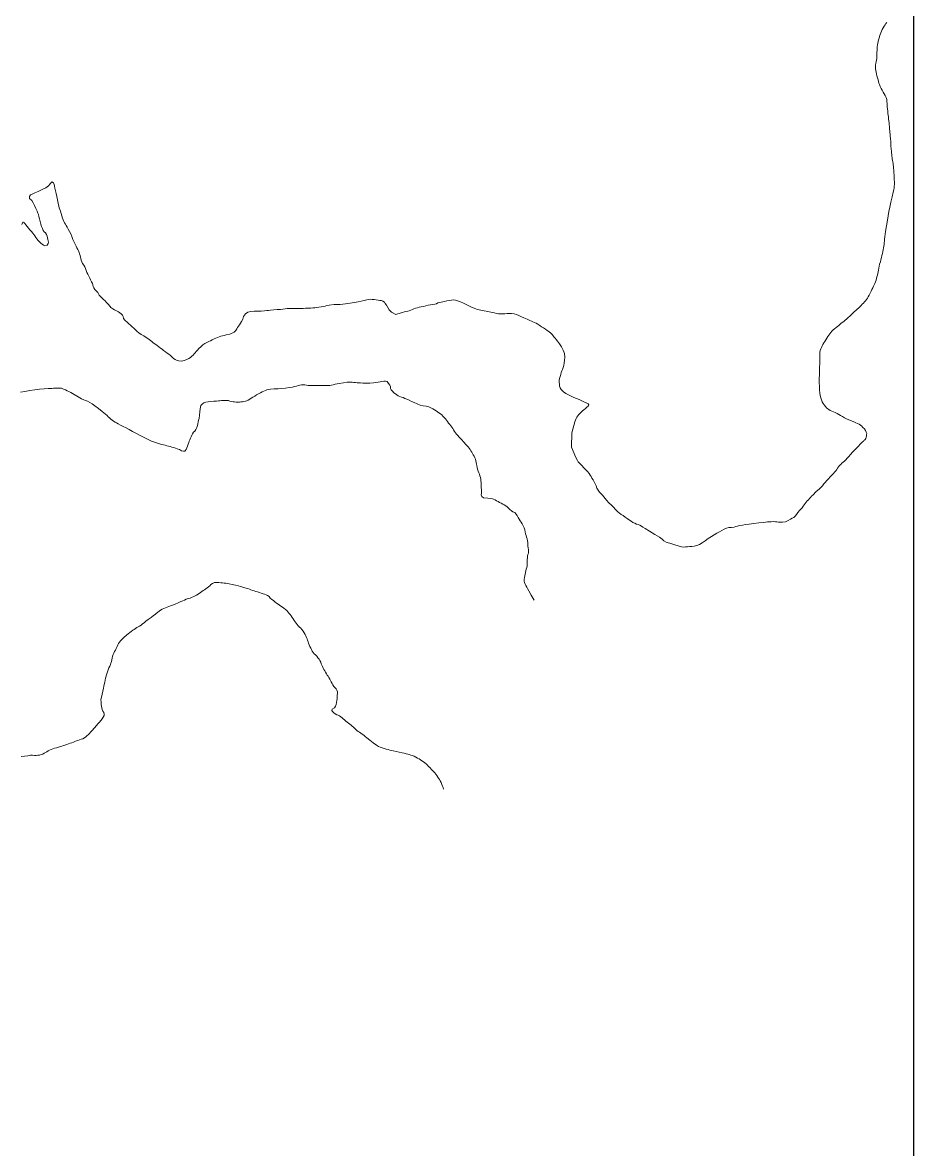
# Model space of a CAD drawing. Header units: kilometres. Extents: x 1172066 to 1174183, y 1051619 to 1053209.
# Drawn here: x 1173889.5 to 1174180.6, y 1052006.6 to 1052374.9 of the extents above; entities that cross this region are included whole.
import ezdxf

# ---------------------------------------------------------------- set-up
doc = ezdxf.new("R2010")
doc.units = ezdxf.units.KM
doc.header["$MEASUREMENT"] = 0
doc.layers.add('borde', color=1, linetype='Continuous')
doc.layers.add('terreno', color=7, linetype='Continuous')

msp = doc.modelspace()

# ---------------------------------------------------------------- linework, layer by layer
at = {"layer": 'borde', "elevation": -10}
msp.add_lwpolyline([(1172065.59276, 1053209.01436), (1174180.61696, 1053209.01436), (1174180.61696, 1051620.96949), (1172065.59276, 1051620.96949)], close=True, dxfattribs=at)
at = {"layer": 'terreno', "lineweight": 0, "ltscale": 2090}
for points, elevation in [([(1173889.25383, 1052308.85713), (1173889.52843, 1052309.63196), (1173889.81116, 1052309.6621), (1173889.95065, 1052309.55758), (1173890.05166, 1052309.4302), (1173890.20581, 1052309.2379), (1173890.5817, 1052308.7626), (1173890.98845, 1052308.21177), (1173891.41814, 1052307.67122), (1173891.87201, 1052307.13446), (1173892.35659, 1052306.61967), (1173892.79371, 1052306.09531), (1173893.15042, 1052305.62393), (1173893.45268, 1052305.14079), (1173893.79155, 1052304.66733), (1173894.17824, 1052304.16508), (1173894.59654, 1052303.67548), (1173895.01929, 1052303.1954), (1173895.41763, 1052302.76738), (1173895.85789, 1052302.39573), (1173896.29381, 1052302.09706), (1173896.79687, 1052301.91086), (1173897.49484, 1052302.14179), (1173897.84317, 1052302.61643), (1173897.98663, 1052303.06179), (1173897.87791, 1052303.50299), (1173897.76132, 1052303.95314), (1173897.64092, 1052304.50646), (1173897.50672, 1052305.08739), (1173897.28099, 1052305.63622), (1173896.99399, 1052306.10042), (1173896.54774, 1052306.43688), (1173896.25735, 1052306.91274), (1173895.97557, 1052307.54464), (1173895.71276, 1052308.21898), (1173895.49172, 1052308.94384), (1173895.25838, 1052309.80616), (1173895.05318, 1052310.7091), (1173894.81467, 1052311.5364), (1173894.63317, 1052312.11109), (1173894.45498, 1052312.6178), (1173894.22626, 1052313.20029), (1173893.84892, 1052314.09627), (1173893.38183, 1052315.04435), (1173892.9436, 1052315.95355), (1173892.46895, 1052316.69875), (1173891.73722, 1052317.3819), (1173891.71004, 1052317.99983), (1173892.02204, 1052318.54149), (1173892.83321, 1052318.91426), (1173893.53121, 1052319.21485), (1173894.05083, 1052319.45127), (1173894.54103, 1052319.66488), (1173895.05614, 1052319.90246), (1173895.68482, 1052320.19971), (1173896.33888, 1052320.5171), (1173897.03987, 1052320.8552), (1173897.99022, 1052321.55066), (1173899.09665, 1052322.8452), (1173899.6317, 1052322.48216), (1173899.84722, 1052321.90444), (1173899.90593, 1052321.3565), (1173900.02505, 1052320.75635), (1173900.22839, 1052319.89289), (1173900.44956, 1052318.96168), (1173900.67217, 1052318.0043), (1173900.8981, 1052316.94061), (1173901.07871, 1052315.84004), (1173901.31512, 1052314.85605), (1173901.48066, 1052314.27394), (1173901.65004, 1052313.79936), (1173901.82286, 1052313.26411), (1173902.05275, 1052312.49846), (1173902.27844, 1052311.66945), (1173902.52134, 1052310.90085), (1173902.71925, 1052310.3479), (1173902.95548, 1052309.86945), (1173903.2118, 1052309.40727), (1173903.4637, 1052308.9664), (1173903.72321, 1052308.53707), (1173904.00348, 1052308.04817), (1173904.39994, 1052307.34395), (1173904.81749, 1052306.58233), (1173905.22319, 1052305.79081), (1173905.62198, 1052304.90709), (1173905.91341, 1052303.95404), (1173906.29142, 1052303.09257), (1173906.62521, 1052302.42506), (1173906.95441, 1052301.81021), (1173907.25835, 1052301.21456), (1173907.50764, 1052300.72352), (1173907.74514, 1052300.25941), (1173907.94707, 1052299.77465), (1173908.12991, 1052299.2713), (1173908.26799, 1052298.75206), (1173908.41323, 1052298.23586), (1173908.55561, 1052297.72164), (1173908.67786, 1052297.20184), (1173908.83247, 1052296.67369), (1173909.08126, 1052296.11379), (1173909.54267, 1052295.63489), (1173909.8481, 1052295.0786), (1173910.07891, 1052294.47522), (1173910.2467, 1052293.84036), (1173910.50568, 1052293.23719), (1173910.80737, 1052292.62203), (1173911.12059, 1052292.00393), (1173911.42399, 1052291.3843), (1173911.71816, 1052290.77345), (1173912.00667, 1052290.16324), (1173912.27922, 1052289.58162), (1173912.46944, 1052289.10496), (1173912.56884, 1052288.62506), (1173912.78818, 1052288.15688), (1173913.14925, 1052287.6085), (1173913.66135, 1052287.12584), (1173914.07074, 1052286.61786), (1173914.34706, 1052286.19044), (1173914.55744, 1052285.75388), (1173914.8951, 1052285.36426), (1173915.38988, 1052284.88034), (1173915.93237, 1052284.38482), (1173916.43478, 1052283.90794), (1173916.81115, 1052283.54481), (1173917.1564, 1052283.20973), (1173917.47924, 1052282.88903), (1173917.71264, 1052282.62593), (1173917.87564, 1052282.33799), (1173918.08256, 1052282.07226), (1173918.32767, 1052281.80054), (1173918.60401, 1052281.55147), (1173918.95222, 1052281.2954), (1173919.51919, 1052280.95233), (1173920.20602, 1052280.712), (1173920.8173, 1052280.3713), (1173921.31372, 1052280.0369), (1173921.74313, 1052279.66553), (1173922.12046, 1052279.23958), (1173922.40648, 1052278.77121), (1173922.48655, 1052278.1827), (1173922.91958, 1052277.6415), (1173923.91432, 1052276.70804), (1173925.06474, 1052275.69744), (1173926.06644, 1052274.76819), (1173926.58615, 1052274.26455), (1173926.97673, 1052273.85666), (1173927.4539, 1052273.43283), (1173928.19718, 1052272.8789), (1173929.11044, 1052272.44227), (1173929.89809, 1052271.95437), (1173930.41443, 1052271.60007), (1173930.86692, 1052271.28414), (1173931.30231, 1052270.9568), (1173931.70449, 1052270.6363), (1173932.08224, 1052270.2982), (1173932.49593, 1052269.97525), (1173932.9811, 1052269.62198), (1173933.49458, 1052269.27566), (1173934.00033, 1052268.90464), (1173934.52538, 1052268.50604), (1173935.05214, 1052268.09711), (1173935.58757, 1052267.69023), (1173936.14569, 1052267.27395), (1173936.71514, 1052266.86288), (1173937.27827, 1052266.44812), (1173937.81743, 1052266.02542), (1173938.31561, 1052265.5632), (1173938.84831, 1052265.13046), (1173939.37962, 1052264.74722), (1173939.96197, 1052264.46457), (1173940.59449, 1052264.29332), (1173941.40655, 1052264.1839), (1173942.32135, 1052264.38498), (1173943.12801, 1052264.75875), (1173943.77101, 1052265.09541), (1173944.33494, 1052265.44271), (1173944.81503, 1052265.86296), (1173945.18475, 1052266.21753), (1173945.51939, 1052266.55394), (1173945.86272, 1052266.91789), (1173946.26454, 1052267.36027), (1173946.66421, 1052267.83566), (1173947.11547, 1052268.32529), (1173947.69472, 1052268.92934), (1173948.34836, 1052269.52175), (1173949.03882, 1052269.9373), (1173949.51868, 1052270.19071), (1173949.94238, 1052270.40636), (1173950.39003, 1052270.63194), (1173950.92881, 1052270.90379), (1173951.49039, 1052271.18591), (1173952.05263, 1052271.46437), (1173952.61043, 1052271.73463), (1173953.17902, 1052271.97628), (1173953.75418, 1052272.16579), (1173954.28965, 1052272.32561), (1173954.81772, 1052272.46357), (1173955.36042, 1052272.60659), (1173956.01621, 1052272.77263), (1173957.20744, 1052273.06418), (1173958.60365, 1052273.65242), (1173959.17431, 1052274.24235), (1173959.51111, 1052274.72278), (1173959.7379, 1052275.20304), (1173960.01981, 1052275.66037), (1173960.34182, 1052276.13024), (1173960.68116, 1052276.601), (1173961.04326, 1052277.12788), (1173961.45135, 1052277.90416), (1173961.66468, 1052278.84473), (1173962.31477, 1052279.62962), (1173963.14723, 1052280.26402), (1173964.12779, 1052280.44591), (1173965.15004, 1052280.51681), (1173966.30753, 1052280.571), (1173967.50337, 1052280.55503), (1173968.59172, 1052280.63991), (1173969.27956, 1052280.71976), (1173969.86708, 1052280.79966), (1173970.54647, 1052280.86947), (1173971.58728, 1052280.96247), (1173972.71929, 1052281.04938), (1173973.7816, 1052281.14429), (1173974.56811, 1052281.22561), (1173975.28389, 1052281.3221), (1173975.99311, 1052281.39189), (1173976.65909, 1052281.44331), (1173977.3142, 1052281.46501), (1173977.95824, 1052281.46882), (1173978.5553, 1052281.46509), (1173979.14109, 1052281.44829), (1173979.75098, 1052281.44711), (1173980.45916, 1052281.45256), (1173981.19151, 1052281.46344), (1173981.89766, 1052281.47772), (1173982.49713, 1052281.49233), (1173983.06941, 1052281.51414), (1173983.65513, 1052281.54486), (1173984.29233, 1052281.58565), (1173984.93957, 1052281.65332), (1173985.59969, 1052281.74521), (1173986.31607, 1052281.85337), (1173987.04338, 1052281.97923), (1173987.74502, 1052282.10582), (1173988.34585, 1052282.22262), (1173988.91744, 1052282.35626), (1173989.70735, 1052282.4951), (1173991.35817, 1052282.70276), (1173993.24476, 1052282.75149), (1173995.03372, 1052282.93161), (1173996.48894, 1052283.12536), (1173997.85806, 1052283.33705), (1173999.15626, 1052283.56625), (1174000.18222, 1052283.76951), (1174001.12733, 1052284.01373), (1174002.0195, 1052284.2067), (1174002.64014, 1052284.33242), (1174003.19592, 1052284.42501), (1174003.7627, 1052284.40713), (1174004.38522, 1052284.34367), (1174005.02061, 1052284.23277), (1174005.63963, 1052284.12996), (1174006.19231, 1052284.06318), (1174006.73015, 1052284.0335), (1174007.24979, 1052283.83188), (1174007.72243, 1052283.52005), (1174008.00249, 1052283.00864), (1174008.36357, 1052282.49478), (1174008.85939, 1052281.78168), (1174009.28859, 1052280.95495), (1174010.08385, 1052280.1904), (1174011.43452, 1052279.48943), (1174013.21632, 1052279.95905), (1174014.66626, 1052280.39161), (1174015.34785, 1052280.56295), (1174015.85393, 1052280.69581), (1174016.35701, 1052280.86865), (1174016.87322, 1052281.08305), (1174017.36932, 1052281.3597), (1174017.91289, 1052281.53207), (1174018.50541, 1052281.67899), (1174019.10881, 1052281.81795), (1174019.74387, 1052281.95974), (1174020.49915, 1052282.12741), (1174021.28458, 1052282.29989), (1174022.0572, 1052282.46714), (1174022.77859, 1052282.60966), (1174023.49417, 1052282.71164), (1174024.17268, 1052282.84663), (1174024.72446, 1052282.99536), (1174025.22328, 1052283.22076), (1174025.74144, 1052283.37276), (1174026.26175, 1052283.49585), (1174026.78327, 1052283.60776), (1174027.35076, 1052283.7254), (1174028.09296, 1052283.87568), (1174028.88003, 1052284.01834), (1174029.63969, 1052284.14002), (1174030.29385, 1052284.22289), (1174030.93553, 1052284.19303), (1174031.62675, 1052283.97671), (1174032.59122, 1052283.60414), (1174033.56753, 1052283.15464), (1174034.46845, 1052282.72094), (1174035.05466, 1052282.43195), (1174035.55341, 1052282.16725), (1174036.14659, 1052281.88797), (1174037.07235, 1052281.48656), (1174038.1107, 1052281.13784), (1174039.18818, 1052280.87081), (1174040.33037, 1052280.63257), (1174041.50055, 1052280.46998), (1174042.55373, 1052280.26717), (1174043.18779, 1052280.1201), (1174043.71088, 1052279.96467), (1174044.279, 1052279.83979), (1174044.9666, 1052279.72263), (1174045.68435, 1052279.67761), (1174046.40066, 1052279.66143), (1174047.10963, 1052279.6787), (1174047.817, 1052279.79033), (1174048.53676, 1052279.81416), (1174049.30571, 1052279.80255), (1174050.08678, 1052279.72717), (1174050.86538, 1052279.46858), (1174051.70789, 1052279.11912), (1174052.51699, 1052278.71516), (1174053.29278, 1052278.37506), (1174053.8442, 1052278.1511), (1174054.34177, 1052277.96222), (1174054.82578, 1052277.75177), (1174055.29132, 1052277.53475), (1174055.74477, 1052277.3005), (1174056.21688, 1052277.0695), (1174056.75851, 1052276.83115), (1174057.33618, 1052276.62564), (1174057.88368, 1052276.31082), (1174058.49574, 1052275.9088), (1174059.11497, 1052275.47513), (1174059.73129, 1052275.05377), (1174060.32067, 1052274.65698), (1174060.90534, 1052274.26899), (1174061.4996, 1052273.86471), (1174062.11983, 1052273.39038), (1174062.65218, 1052272.7853), (1174063.14196, 1052272.19352), (1174063.53436, 1052271.71597), (1174063.88317, 1052271.25605), (1174064.28943, 1052270.70522), (1174064.92849, 1052269.83445), (1174065.57146, 1052268.88085), (1174066.13174, 1052267.7837), (1174066.57994, 1052266.67002), (1174066.68423, 1052265.52808), (1174066.60716, 1052264.46115), (1174066.51753, 1052263.62217), (1174066.37982, 1052262.83715), (1174066.15538, 1052262.10272), (1174065.95167, 1052261.53189), (1174065.73634, 1052261.02303), (1174065.53998, 1052260.48341), (1174065.33447, 1052259.87226), (1174065.14722, 1052259.23833), (1174064.98049, 1052258.59835), (1174064.84881, 1052257.95219), (1174064.84541, 1052257.28363), (1174064.89523, 1052256.64081), (1174064.95823, 1052256.06189), (1174065.11561, 1052255.51492), (1174065.52674, 1052254.95211), (1174066.21808, 1052254.20892), (1174067.0493, 1052253.66839), (1174068.08303, 1052253.13013), (1174069.65219, 1052252.36617), (1174071.37448, 1052251.64809), (1174072.88251, 1052250.90885), (1174073.64173, 1052250.54683), (1174074.30337, 1052250.27755), (1174074.49862, 1052249.93876), (1174074.42413, 1052249.57339), (1174073.86337, 1052249.15342), (1174073.39629, 1052248.76591), (1174072.93967, 1052248.35326), (1174072.46687, 1052247.9422), (1174072.01657, 1052247.53009), (1174071.62826, 1052247.16143), (1174071.27536, 1052246.79035), (1174070.92428, 1052246.38945), (1174070.57939, 1052245.94608), (1174070.33814, 1052245.43584), (1174069.9554, 1052244.33199), (1174068.97021, 1052240.75349), (1174068.888, 1052236.15011), (1174070.25066, 1052232.71616), (1174070.80417, 1052231.71531), (1174071.09641, 1052231.3063), (1174071.45058, 1052230.91507), (1174071.88238, 1052230.46287), (1174072.33455, 1052229.99959), (1174072.8156, 1052229.49378), (1174073.44096, 1052228.85047), (1174074.11476, 1052228.18436), (1174074.66649, 1052227.49404), (1174075.0202, 1052226.98696), (1174075.27596, 1052226.50044), (1174075.55466, 1052225.99419), (1174075.8938, 1052225.39455), (1174076.24238, 1052224.7693), (1174076.59335, 1052224.1342), (1174076.92108, 1052223.44184), (1174077.14144, 1052222.68212), (1174077.53334, 1052222.0249), (1174077.97869, 1052221.45174), (1174078.49453, 1052220.95527), (1174078.96469, 1052220.4234), (1174079.40409, 1052219.87589), (1174079.82224, 1052219.31095), (1174080.34181, 1052218.72997), (1174081.09936, 1052217.93776), (1174081.9364, 1052217.11257), (1174082.69351, 1052216.34469), (1174083.16491, 1052215.83316), (1174083.54196, 1052215.3607), (1174084.01249, 1052214.96518), (1174084.56426, 1052214.55737), (1174085.13933, 1052214.15384), (1174085.73349, 1052213.73139), (1174086.41096, 1052213.24682), (1174087.11016, 1052212.74785), (1174087.7846, 1052212.26693), (1174088.36682, 1052211.86843), (1174088.95441, 1052211.53313), (1174089.54006, 1052211.22199), (1174090.09825, 1052210.97405), (1174090.69442, 1052210.83946), (1174091.2232, 1052210.57222), (1174091.71949, 1052210.26383), (1174092.20567, 1052209.94389), (1174092.89521, 1052209.51288), (1174094.3782, 1052208.60218), (1174096.06556, 1052207.57907), (1174097.58767, 1052206.64555), (1174098.44727, 1052206.06081), (1174099.08553, 1052205.47339), (1174099.80315, 1052205.10118), (1174100.4066, 1052204.86763), (1174100.98624, 1052204.70363), (1174101.65105, 1052204.50469), (1174102.65358, 1052204.18831), (1174103.73411, 1052203.83994), (1174104.76841, 1052203.57605), (1174105.49738, 1052203.4509), (1174106.15914, 1052203.51264), (1174106.82312, 1052203.56173), (1174107.51268, 1052203.59825), (1174108.20765, 1052203.65246), (1174108.93896, 1052203.77303), (1174109.81114, 1052203.96858), (1174110.67323, 1052204.32076), (1174111.53733, 1052204.81746), (1174112.5653, 1052205.48926), (1174113.55736, 1052206.28591), (1174114.59007, 1052206.94091), (1174115.48789, 1052207.46061), (1174116.3502, 1052207.94729), (1174117.19676, 1052208.41892), (1174117.96332, 1052208.848), (1174118.71098, 1052209.25899), (1174119.49389, 1052209.61647), (1174120.30709, 1052209.87225), (1174121.1908, 1052209.841), (1174121.98794, 1052209.96904), (1174122.58357, 1052210.1328), (1174123.12487, 1052210.32766), (1174123.76343, 1052210.46661), (1174124.73121, 1052210.63945), (1174125.78284, 1052210.80699), (1174126.92908, 1052210.9558), (1174128.4385, 1052211.14248), (1174130.03838, 1052211.33605), (1174131.47806, 1052211.50139), (1174132.26952, 1052211.5944), (1174132.8982, 1052211.67349), (1174133.50772, 1052211.71448), (1174134.07288, 1052211.743), (1174135.03415, 1052211.79155), (1174135.58378, 1052211.73442), (1174135.95316, 1052211.69646), (1174136.53381, 1052211.63546), (1174137.17563, 1052211.57627), (1174137.86991, 1052211.56332), (1174138.76317, 1052211.66596), (1174139.64246, 1052212.15739), (1174140.45794, 1052212.60953), (1174141.02099, 1052212.89249), (1174141.50504, 1052213.14242), (1174141.93723, 1052213.54128), (1174142.43515, 1052214.1093), (1174142.87081, 1052214.76453), (1174143.34511, 1052215.35643), (1174143.77785, 1052215.84914), (1174144.20992, 1052216.31083), (1174144.60995, 1052216.77855), (1174144.94327, 1052217.22113), (1174145.20774, 1052217.69872), (1174145.54547, 1052218.12049), (1174145.91699, 1052218.52074), (1174146.31159, 1052218.90125), (1174146.68214, 1052219.29334), (1174147.02292, 1052219.67111), (1174147.35119, 1052220.04999), (1174147.8071, 1052220.54331), (1174148.76072, 1052221.50629), (1174149.9066, 1052222.52183), (1174150.85506, 1052223.5188), (1174151.37425, 1052224.1004), (1174151.79326, 1052224.57204), (1174152.24445, 1052225.08051), (1174152.82463, 1052225.73507), (1174153.43598, 1052226.42662), (1174154.00934, 1052227.07449), (1174154.43705, 1052227.54283), (1174154.84904, 1052227.94761), (1174155.23464, 1052228.36326), (1174155.56108, 1052228.77796), (1174155.79891, 1052229.24977), (1174156.11702, 1052229.66593), (1174156.47766, 1052230.0718), (1174156.86122, 1052230.4621), (1174157.25699, 1052230.84113), (1174157.66549, 1052231.20922), (1174158.09961, 1052231.54959), (1174158.51442, 1052231.95854), (1174158.99367, 1052232.48929), (1174159.45396, 1052233.08164), (1174159.99867, 1052233.69204), (1174160.74734, 1052234.49689), (1174161.54678, 1052235.35049), (1174162.27961, 1052236.12077), (1174162.71934, 1052236.58167), (1174163.08676, 1052236.96424), (1174163.44182, 1052237.31907), (1174163.72025, 1052237.58989), (1174163.98647, 1052237.83279), (1174164.23807, 1052238.06765), (1174164.44104, 1052238.25893), (1174164.62871, 1052238.43965), (1174164.82943, 1052238.64842), (1174165.05774, 1052238.94667), (1174165.16941, 1052239.34205), (1174165.25076, 1052239.73463), (1174165.32424, 1052240.13966), (1174165.32576, 1052240.56721), (1174165.18754, 1052241.00843), (1174164.94122, 1052241.57783), (1174164.57823, 1052242.11135), (1174164.12668, 1052242.58081), (1174163.71631, 1052242.97776), (1174163.31439, 1052243.31776), (1174162.84146, 1052243.58059), (1174162.31355, 1052243.84085), (1174161.77303, 1052244.0907), (1174161.17661, 1052244.35029), (1174160.37702, 1052244.67878), (1174159.51483, 1052244.99565), (1174158.71137, 1052245.37095), (1174158.02886, 1052245.72065), (1174157.38797, 1052246.08338), (1174156.75811, 1052246.438), (1174156.18248, 1052246.78152), (1174155.63787, 1052247.15737), (1174155.0536, 1052247.42118), (1174154.45674, 1052247.65302), (1174153.42171, 1052248.05534), (1174152.95384, 1052248.39912), (1174152.65416, 1052248.63017), (1174152.23119, 1052248.97841), (1174151.823, 1052249.41021), (1174151.43576, 1052249.88546), (1174151.05841, 1052250.38675), (1174150.76073, 1052250.92675), (1174150.53406, 1052251.53691), (1174150.30509, 1052252.24456), (1174150.13485, 1052252.97933), (1174150.04322, 1052253.79597), (1174149.94754, 1052254.8796), (1174149.86689, 1052256.02899), (1174149.84585, 1052257.08014), (1174149.84134, 1052257.7305), (1174149.8398, 1052258.28053), (1174149.85286, 1052258.84246), (1174149.87354, 1052259.45194), (1174149.90283, 1052260.07378), (1174149.92412, 1052260.73244), (1174149.94272, 1052261.54058), (1174149.9493, 1052262.38701), (1174149.96694, 1052263.18649), (1174149.98993, 1052263.80147), (1174150.03229, 1052264.37005), (1174150.06203, 1052264.93372), (1174150.07434, 1052265.47632), (1174150.05003, 1052266.01408), (1174150.05301, 1052266.5568), (1174150.07307, 1052267.1181), (1174150.14582, 1052267.68032), (1174150.32365, 1052268.22301), (1174150.52616, 1052268.72732), (1174150.76772, 1052269.18847), (1174151.04193, 1052269.65195), (1174151.34925, 1052270.16291), (1174151.66503, 1052270.68341), (1174151.98565, 1052271.20175), (1174152.30911, 1052271.72013), (1174152.63792, 1052272.23502), (1174152.96447, 1052272.73491), (1174153.26576, 1052273.18183), (1174153.58937, 1052273.59436), (1174153.96576, 1052273.9838), (1174154.40026, 1052274.40768), (1174154.8638, 1052274.81919), (1174155.40312, 1052275.26405), (1174156.19005, 1052275.90391), (1174157.04077, 1052276.58973), (1174157.8159, 1052277.22136), (1174158.30244, 1052277.61865), (1174158.7164, 1052277.95709), (1174159.19107, 1052278.35932), (1174159.91566, 1052279.00238), (1174160.6651, 1052279.74674), (1174161.37043, 1052280.40688), (1174161.82325, 1052280.81484), (1174162.21736, 1052281.15469), (1174162.61472, 1052281.5154), (1174163.05336, 1052281.92779), (1174163.487, 1052282.36865), (1174163.90487, 1052282.80129), (1174164.26913, 1052283.18334), (1174164.60773, 1052283.56276), (1174164.93894, 1052283.954), (1174165.26994, 1052284.35706), (1174165.57601, 1052284.78001), (1174165.86051, 1052285.25253), (1174166.18804, 1052285.82808), (1174166.50641, 1052286.4371), (1174166.79879, 1052287.04334), (1174167.06074, 1052287.59676), (1174167.31159, 1052288.13812), (1174167.55365, 1052288.67062), (1174167.77391, 1052289.15884), (1174167.98287, 1052289.63767), (1174168.18126, 1052290.13414), (1174168.38276, 1052290.67661), (1174168.54766, 1052291.24124), (1174168.69508, 1052291.80231), (1174168.82965, 1052292.32829), (1174168.95092, 1052292.84706), (1174169.06612, 1052293.38263), (1174169.1787, 1052293.97937), (1174169.25801, 1052294.59795), (1174169.38761, 1052295.2281), (1174169.57052, 1052295.9355), (1174169.81673, 1052296.64886), (1174170.00642, 1052297.36662), (1174170.16744, 1052298.04875), (1174170.31967, 1052298.72201), (1174170.46061, 1052299.38537), (1174170.58796, 1052299.99868), (1174170.70785, 1052300.59978), (1174170.81808, 1052301.197), (1174170.9186, 1052301.77184), (1174171.00113, 1052302.34293), (1174171.07349, 1052302.91731), (1174171.13595, 1052303.50147), (1174171.17072, 1052304.09068), (1174171.26417, 1052304.89567), (1174171.48759, 1052306.57317), (1174171.77569, 1052308.4638), (1174172.08505, 1052310.26521), (1174172.3458, 1052311.72786), (1174172.60745, 1052313.10268), (1174172.89417, 1052314.53627), (1174173.24912, 1052316.20904), (1174173.66802, 1052317.93028), (1174174.00693, 1052319.46912), (1174174.16455, 1052320.23608), (1174174.2589, 1052320.81173), (1174174.32062, 1052321.41372), (1174174.37228, 1052322.09785), (1174174.3827, 1052322.80195), (1174174.36224, 1052323.47708), (1174174.33982, 1052324.03685), (1174174.31402, 1052324.56776), (1174174.28094, 1052325.12716), (1174174.23981, 1052325.80051), (1174174.19389, 1052326.50218), (1174174.11732, 1052327.3464), (1174173.95576, 1052328.76025), (1174173.69941, 1052330.30702), (1174173.52735, 1052331.68532), (1174173.45488, 1052332.36154), (1174173.4059, 1052332.86219), (1174173.35217, 1052333.48565), (1174173.26784, 1052334.60051), (1174173.1991, 1052335.84045), (1174173.10585, 1052336.97327), (1174173.03652, 1052337.68951), (1174172.96452, 1052338.30088), (1174172.88513, 1052339.07008), (1174172.75632, 1052340.46775), (1174172.64043, 1052342.02533), (1174172.50886, 1052343.40649), (1174172.42885, 1052344.09234), (1174172.33932, 1052344.6013), (1174172.26878, 1052345.14968), (1174172.18862, 1052345.90403), (1174172.06479, 1052347.30507), (1174172.00659, 1052348.39021), (1174171.96197, 1052349.02588), (1174171.87551, 1052349.69937), (1174171.66987, 1052350.37546), (1174171.37506, 1052351.01497), (1174171.05943, 1052351.61523), (1174170.70231, 1052352.17312), (1174170.38224, 1052352.75819), (1174170.06477, 1052353.35992), (1174169.74312, 1052353.96381), (1174169.50492, 1052354.5786), (1174169.32662, 1052355.1113), (1174169.18455, 1052355.62668), (1174169.04068, 1052356.1714), (1174168.86966, 1052356.82282), (1174168.69667, 1052357.50091), (1174168.5334, 1052358.15236), (1174168.40182, 1052358.68896), (1174168.29269, 1052359.19933), (1174168.21716, 1052359.72901), (1174168.17139, 1052360.32586), (1174168.23818, 1052360.94771), (1174168.32342, 1052361.54598), (1174168.41865, 1052362.07529), (1174168.56582, 1052362.58085), (1174168.62296, 1052363.12765), (1174168.6512, 1052363.79583), (1174168.6588, 1052364.49443), (1174168.68198, 1052365.17508), (1174168.70784, 1052365.78491), (1174168.73526, 1052366.37708), (1174168.77436, 1052366.96697), (1174168.82803, 1052367.54593), (1174168.93323, 1052368.11579), (1174169.06261, 1052368.68244), (1174169.20001, 1052369.24495), (1174169.3593, 1052369.79773), (1174169.5324, 1052370.35473), (1174169.71293, 1052370.93028), (1174169.90746, 1052371.50356), (1174170.15757, 1052372.05993), (1174170.43355, 1052372.60841), (1174170.74914, 1052373.13157), (1174171.06098, 1052373.63839), (1174171.33028, 1052374.08335), (1174171.59066, 1052374.50875), (1174171.89415, 1052374.91318)], 20), ([(1173888.8039, 1052254.09524), (1173890.27315, 1052254.31671), (1173891.90423, 1052254.64811), (1173893.52204, 1052254.86079), (1173895.01874, 1052255.01973), (1173896.48539, 1052255.1557), (1173897.80104, 1052255.25312), (1173898.5032, 1052255.30054), (1173899.05143, 1052255.33125), (1173899.61183, 1052255.363), (1173900.21954, 1052255.39832), (1173900.84046, 1052255.42569), (1173901.47755, 1052255.41548), (1173902.1771, 1052255.34454), (1173902.86471, 1052255.07971), (1173903.5164, 1052254.79704), (1173904.06487, 1052254.56022), (1173904.57433, 1052254.32256), (1173905.21106, 1052253.99431), (1173906.36564, 1052253.34611), (1173907.59719, 1052252.52625), (1173908.76093, 1052251.88143), (1173909.45745, 1052251.56346), (1173910.07405, 1052251.40913), (1173910.69319, 1052251.13598), (1173911.46762, 1052250.73254), (1173912.2557, 1052250.25715), (1173913.10004, 1052249.65734), (1173914.2892, 1052248.77812), (1173915.52899, 1052247.80044), (1173916.59216, 1052246.87897), (1173917.11139, 1052246.40533), (1173917.47899, 1052246.02935), (1173917.8727, 1052245.66447), (1173918.30236, 1052245.2791), (1173918.74997, 1052244.89981), (1173919.23117, 1052244.57551), (1173919.69938, 1052244.28615), (1173920.17212, 1052244.02483), (1173920.71565, 1052243.74033), (1173921.51928, 1052243.32701), (1173922.39186, 1052242.89135), (1173923.29062, 1052242.41914), (1173924.32294, 1052241.86037), (1173925.37945, 1052241.26289), (1173926.5129, 1052240.64393), (1173927.92332, 1052239.8899), (1173929.41611, 1052239.12958), (1173930.78426, 1052238.47386), (1173931.57766, 1052238.10985), (1173932.2399, 1052237.85222), (1173932.9114, 1052237.61181), (1173933.58721, 1052237.37441), (1173934.26746, 1052237.15289), (1173934.93535, 1052236.96946), (1173935.51724, 1052236.82448), (1173936.08131, 1052236.70724), (1173936.63884, 1052236.56765), (1173937.19038, 1052236.42085), (1173937.74013, 1052236.26989), (1173938.29388, 1052236.1146), (1173938.86568, 1052235.95025), (1173939.43822, 1052235.77254), (1173940.03477, 1052235.5898), (1173940.71957, 1052235.31961), (1173941.40611, 1052234.88926), (1173942.04827, 1052234.75671), (1173942.54059, 1052234.83933), (1173942.92054, 1052235.36096), (1173943.1626, 1052235.89212), (1173943.38219, 1052236.45334), (1173943.56518, 1052237.0334), (1173943.7763, 1052237.58809), (1173943.97454, 1052238.07854), (1173944.16819, 1052238.55381), (1173944.36683, 1052239.02925), (1173944.5743, 1052239.51026), (1173944.80179, 1052239.98467), (1173945.04342, 1052240.46449), (1173945.35608, 1052240.95522), (1173945.8148, 1052241.3663), (1173946.12473, 1052241.89093), (1173946.39275, 1052242.50221), (1173946.60262, 1052243.14524), (1173946.76736, 1052243.78205), (1173946.90444, 1052244.34256), (1173947.02561, 1052244.88448), (1173947.15202, 1052245.51813), (1173947.31892, 1052246.51463), (1173947.418, 1052247.61451), (1173947.56008, 1052248.60974), (1173947.65516, 1052249.20522), (1173947.77861, 1052249.68499), (1173948.15104, 1052250.13926), (1173948.70158, 1052250.60816), (1173949.36243, 1052250.79324), (1173950.0934, 1052250.8838), (1173951.01181, 1052250.98989), (1173951.97639, 1052251.09668), (1173952.86957, 1052251.17849), (1173953.46805, 1052251.22994), (1173953.99222, 1052251.27352), (1173954.52456, 1052251.31666), (1173955.08856, 1052251.36161), (1173955.66278, 1052251.39494), (1173956.22404, 1052251.38254), (1173956.73652, 1052251.32307), (1173957.22156, 1052251.14163), (1173957.72446, 1052251.03012), (1173958.25223, 1052250.94322), (1173958.78678, 1052250.86735), (1173959.31734, 1052250.82664), (1173959.82447, 1052250.80616), (1173960.3279, 1052250.82915), (1173960.83026, 1052250.8673), (1173961.33444, 1052250.90832), (1173961.83451, 1052250.97497), (1173962.3267, 1052251.11908), (1173962.80677, 1052251.29299), (1173963.2531, 1052251.51774), (1173963.70621, 1052251.78735), (1173964.23707, 1052252.11801), (1173964.77729, 1052252.47486), (1173965.34289, 1052252.82118), (1173965.96606, 1052253.19075), (1173966.60792, 1052253.55691), (1173967.23252, 1052253.90199), (1173967.76341, 1052254.1863), (1173968.28267, 1052254.42539), (1173968.81828, 1052254.62938), (1173969.336, 1052254.80629), (1173969.85798, 1052254.92471), (1173970.51599, 1052255.00677), (1173971.68473, 1052255.11618), (1173972.98401, 1052255.1827), (1173974.25707, 1052255.2996), (1173975.44108, 1052255.4271), (1173976.60066, 1052255.5698), (1173977.66562, 1052255.7399), (1173978.3645, 1052255.88432), (1173978.95275, 1052256.09255), (1173979.54791, 1052256.24599), (1173980.09075, 1052256.36335), (1173980.62005, 1052256.44847), (1173981.15166, 1052256.47077), (1173981.68949, 1052256.44441), (1173982.22812, 1052256.31556), (1173982.76698, 1052256.28423), (1173983.29098, 1052256.28982), (1173983.81095, 1052256.30706), (1173984.44149, 1052256.30764), (1173985.51395, 1052256.29761), (1173986.69646, 1052256.27957), (1173987.79642, 1052256.26849), (1173988.56468, 1052256.25855), (1173989.25044, 1052256.24939), (1173989.91113, 1052256.29128), (1173990.47018, 1052256.36188), (1173990.99121, 1052256.50796), (1173991.66296, 1052256.64626), (1173992.91264, 1052256.87838), (1173994.30759, 1052257.12869), (1173995.56257, 1052257.29534), (1173996.21932, 1052257.36105), (1173996.72988, 1052257.35458), (1173997.24093, 1052257.31795), (1173997.76534, 1052257.2717), (1173998.29314, 1052257.21315), (1173998.82757, 1052257.16612), (1173999.38448, 1052257.12252), (1173999.94754, 1052257.08495), (1174000.62426, 1052257.04741), (1174001.75656, 1052256.99882), (1174003.00626, 1052257.01294), (1174004.16153, 1052257.11696), (1174004.95969, 1052257.21991), (1174005.66065, 1052257.36724), (1174006.34114, 1052257.48791), (1174006.93255, 1052257.58865), (1174007.50666, 1052257.68014), (1174008.0877, 1052257.681), (1174008.67391, 1052257.53853), (1174009.10932, 1052256.95084), (1174009.4637, 1052256.37077), (1174009.69603, 1052255.87081), (1174009.71971, 1052255.32938), (1174009.97105, 1052254.86234), (1174010.35641, 1052254.35943), (1174010.8101, 1052253.89232), (1174011.32709, 1052253.50702), (1174011.80431, 1052253.18054), (1174012.27183, 1052252.89401), (1174012.77659, 1052252.66467), (1174013.30559, 1052252.4576), (1174013.84976, 1052252.28777), (1174014.40637, 1052252.05716), (1174015.081, 1052251.74992), (1174015.78045, 1052251.41164), (1174016.53243, 1052251.0676), (1174017.46909, 1052250.65323), (1174018.46156, 1052250.24496), (1174019.4424, 1052249.86147), (1174020.3764, 1052249.58861), (1174021.36312, 1052249.55517), (1174022.23018, 1052249.2695), (1174022.91086, 1052248.95313), (1174023.5255, 1052248.60661), (1174024.11235, 1052248.25464), (1174024.61445, 1052247.95192), (1174025.08851, 1052247.6581), (1174025.55436, 1052247.33757), (1174026.02348, 1052246.99638), (1174026.46542, 1052246.61922), (1174026.87121, 1052246.20224), (1174027.26353, 1052245.7777), (1174027.63958, 1052245.34424), (1174028.003, 1052244.89773), (1174028.36444, 1052244.44902), (1174028.72321, 1052243.99965), (1174029.0652, 1052243.5392), (1174029.39668, 1052243.0807), (1174029.71984, 1052242.61867), (1174030.03847, 1052242.16077), (1174030.33755, 1052241.71829), (1174030.61698, 1052241.27038), (1174030.93286, 1052240.83281), (1174031.29369, 1052240.37161), (1174031.6936, 1052239.9281), (1174032.15833, 1052239.41655), (1174032.87605, 1052238.62714), (1174033.66471, 1052237.77507), (1174034.3722, 1052236.99711), (1174034.78334, 1052236.54098), (1174035.11428, 1052236.16048), (1174035.42981, 1052235.76558), (1174035.73186, 1052235.36162), (1174035.99652, 1052234.93381), (1174036.25955, 1052234.50182), (1174036.52459, 1052234.06469), (1174036.77634, 1052233.62098), (1174037.02299, 1052233.15893), (1174037.27647, 1052232.66073), (1174037.49042, 1052232.13819), (1174037.64506, 1052231.60302), (1174037.7541, 1052231.09349), (1174037.78548, 1052230.57927), (1174037.88673, 1052230.06002), (1174038.03113, 1052229.47232), (1174038.19559, 1052228.86904), (1174038.3733, 1052228.28581), (1174038.55122, 1052227.7666), (1174038.76566, 1052227.27688), (1174038.93272, 1052226.76363), (1174039.07971, 1052226.22893), (1174039.18441, 1052225.68288), (1174039.24348, 1052225.12728), (1174039.29229, 1052224.55862), (1174039.33244, 1052223.98726), (1174039.36243, 1052223.41086), (1174039.38884, 1052222.81861), (1174039.40811, 1052222.22199), (1174039.43014, 1052221.63655), (1174039.41566, 1052221.0931), (1174039.3423, 1052220.55956), (1174039.59653, 1052220.0087), (1174040.15394, 1052219.51358), (1174041.57298, 1052219.40263), (1174042.77524, 1052219.33018), (1174043.3995, 1052219.14073), (1174043.90422, 1052218.88172), (1174044.37512, 1052218.5897), (1174044.86373, 1052218.32028), (1174045.37684, 1052218.0523), (1174045.89843, 1052217.78769), (1174046.41124, 1052217.51638), (1174046.89968, 1052217.24612), (1174047.3656, 1052216.94942), (1174047.82816, 1052216.61787), (1174048.32136, 1052216.22212), (1174048.76892, 1052215.74716), (1174049.24126, 1052215.32281), (1174049.73306, 1052214.97774), (1174050.30789, 1052214.73737), (1174050.71495, 1052214.29739), (1174051.09269, 1052213.74677), (1174051.43758, 1052213.16281), (1174051.77626, 1052212.58918), (1174052.08971, 1052212.06425), (1174052.39461, 1052211.55163), (1174052.70378, 1052211.01568), (1174053.04896, 1052210.40373), (1174053.36668, 1052209.75232), (1174053.58232, 1052209.07677), (1174053.7501, 1052208.44017), (1174053.88004, 1052207.80939), (1174054.02621, 1052207.19652), (1174054.1768, 1052206.64035), (1174054.34764, 1052206.10275), (1174054.46639, 1052205.54376), (1174054.55466, 1052204.94847), (1174054.57548, 1052204.33801), (1174054.62293, 1052203.73653), (1174054.69295, 1052203.15931), (1174054.79443, 1052202.58873), (1174054.83119, 1052202.02753), (1174054.80412, 1052201.50403), (1174054.63195, 1052200.99637), (1174054.53518, 1052200.47955), (1174054.46845, 1052199.94936), (1174054.41043, 1052199.41455), (1174054.36621, 1052198.88415), (1174054.35641, 1052198.37123), (1174054.42812, 1052197.85836), (1174054.36967, 1052197.34288), (1174054.25106, 1052196.78795), (1174054.09278, 1052196.23252), (1174053.95869, 1052195.67602), (1174053.83834, 1052195.13625), (1174053.72382, 1052194.59985), (1174053.61015, 1052194.05763), (1174053.48809, 1052193.49101), (1174053.38463, 1052192.90532), (1174053.42739, 1052192.34732), (1174053.53154, 1052191.84676), (1174053.75005, 1052191.37891), (1174053.98557, 1052190.90979), (1174054.23345, 1052190.40139), (1174054.48401, 1052189.88785), (1174054.87756, 1052189.19912), (1174055.72964, 1052187.75563), (1174056.70872, 1052186.13404)], 10)]:
    msp.add_lwpolyline(points, dxfattribs=dict(at, elevation=elevation))
msp.add_lwpolyline([(1173889.03574, 1052134.98198), (1173890.11069, 1052135.11963), (1173891.14934, 1052135.28427), (1173892.11471, 1052135.39925), (1173892.77491, 1052135.43731), (1173893.36311, 1052135.3667), (1173893.94365, 1052135.36821), (1173894.50087, 1052135.40163), (1173895.04721, 1052135.48084), (1173895.5825, 1052135.64248), (1173896.08967, 1052135.82901), (1173896.55579, 1052136.06319), (1173897.01198, 1052136.31748), (1173897.4421, 1052136.58416), (1173897.83685, 1052136.89767), (1173898.28796, 1052137.1346), (1173898.79198, 1052137.3548), (1173899.31781, 1052137.54223), (1173899.87407, 1052137.71116), (1173900.51876, 1052137.89716), (1173901.18764, 1052138.07926), (1173901.82346, 1052138.26939), (1173902.3436, 1052138.42947), (1173902.83508, 1052138.58259), (1173903.33853, 1052138.74775), (1173903.89853, 1052138.93537), (1173904.46999, 1052139.13519), (1173905.03243, 1052139.33748), (1173905.56539, 1052139.53345), (1173906.08765, 1052139.73639), (1173906.60596, 1052139.9298), (1173907.09969, 1052140.10609), (1173907.59232, 1052140.26506), (1173908.09274, 1052140.43571), (1173908.63157, 1052140.62439), (1173909.17079, 1052140.83589), (1173909.6784, 1052141.10877), (1173910.12528, 1052141.39293), (1173910.50069, 1052141.74444), (1173910.98727, 1052142.25557), (1173911.99183, 1052143.32363), (1173913.10444, 1052144.54186), (1173914.0997, 1052145.65222), (1173914.65159, 1052146.26232), (1173915.07628, 1052146.73082), (1173915.48653, 1052147.29809), (1173915.84839, 1052147.83497), (1173916.11849, 1052148.36009), (1173916.14726, 1052148.87876), (1173916.04158, 1052149.38232), (1173915.69126, 1052149.88072), (1173915.50443, 1052150.3804), (1173915.37776, 1052150.88285), (1173915.26061, 1052151.41718), (1173915.19127, 1052151.99591), (1173915.12204, 1052152.7638), (1173915.10254, 1052153.58977), (1173915.23216, 1052154.43177), (1173915.44569, 1052155.40082), (1173915.73564, 1052156.38741), (1173915.94705, 1052157.31428), (1173916.07358, 1052157.95676), (1173916.17243, 1052158.53074), (1173916.31892, 1052159.25515), (1173916.61361, 1052160.58943), (1173917.013, 1052162.05923), (1173917.43218, 1052163.3596), (1173917.69372, 1052164.04069), (1173917.99379, 1052164.53328), (1173918.20089, 1052165.05527), (1173918.36372, 1052165.5609), (1173918.50624, 1052166.06426), (1173918.64586, 1052166.58145), (1173918.77688, 1052167.15476), (1173918.85794, 1052167.75518), (1173919.04937, 1052168.31311), (1173919.27475, 1052168.81368), (1173919.54863, 1052169.27666), (1173919.80453, 1052169.76821), (1173920.07829, 1052170.32935), (1173920.35162, 1052170.91065), (1173920.62473, 1052171.4673), (1173920.86222, 1052171.94143), (1173921.11337, 1052172.38295), (1173921.4515, 1052172.79354), (1173921.87393, 1052173.24603), (1173922.34399, 1052173.67091), (1173922.80749, 1052174.07608), (1173923.20855, 1052174.42813), (1173923.59386, 1052174.76544), (1173924.00864, 1052175.10605), (1173924.50119, 1052175.5002), (1173925.02207, 1052175.89479), (1173925.53843, 1052176.25621), (1173925.9809, 1052176.55779), (1173926.40863, 1052176.83845), (1173926.83987, 1052177.1178), (1173927.28196, 1052177.39502), (1173927.73612, 1052177.65614), (1173928.18775, 1052177.9591), (1173928.6899, 1052178.32811), (1173929.17951, 1052178.74658), (1173929.74918, 1052179.18758), (1173930.57605, 1052179.80361), (1173931.47092, 1052180.45913), (1173932.28019, 1052181.06409), (1173932.76965, 1052181.43671), (1173933.17371, 1052181.75761), (1173933.59672, 1052182.08559), (1173934.08069, 1052182.45836), (1173934.58851, 1052182.83107), (1173935.12894, 1052183.14126), (1173935.65242, 1052183.40754), (1173936.18663, 1052183.62136), (1173936.72539, 1052183.82703), (1173937.26698, 1052184.03088), (1173937.81145, 1052184.22608), (1173938.42521, 1052184.46877), (1173939.33639, 1052184.84068), (1173940.31855, 1052185.25359), (1173941.22483, 1052185.63748), (1173941.83018, 1052185.8983), (1173942.35611, 1052186.13858), (1173942.90738, 1052186.37749), (1173943.55177, 1052186.62548), (1173944.24397, 1052186.80954), (1173944.8868, 1052187.03703), (1173945.43966, 1052187.25486), (1173946.31055, 1052187.7235), (1173947.14898, 1052188.31233), (1173947.62258, 1052188.64197), (1173948.06125, 1052188.93702), (1173948.5021, 1052189.22741), (1173948.93542, 1052189.52545), (1173949.35656, 1052189.82441), (1173949.76665, 1052190.13517), (1173950.18872, 1052190.45131), (1173950.63394, 1052190.80573), (1173951.04502, 1052191.19232), (1173951.59039, 1052191.55338), (1173952.24732, 1052191.86793), (1173952.95328, 1052191.88838), (1173953.63573, 1052191.83719), (1173954.24148, 1052191.79183), (1173954.82926, 1052191.74104), (1173955.40377, 1052191.67453), (1173955.92878, 1052191.61096), (1173956.43944, 1052191.54715), (1173957.04159, 1052191.45042), (1173958.01099, 1052191.27439), (1173959.05954, 1052191.02557), (1173960.00934, 1052190.76111), (1173960.5982, 1052190.58515), (1173961.09086, 1052190.41409), (1173961.5866, 1052190.26087), (1173962.08127, 1052190.12415), (1173962.58233, 1052190.01295), (1173963.08084, 1052189.87242), (1173963.59304, 1052189.69311), (1173964.0884, 1052189.44372), (1173964.60863, 1052189.25828), (1173965.15155, 1052189.10361), (1173965.70898, 1052188.98568), (1173966.26611, 1052188.82191), (1173966.86706, 1052188.62601), (1173967.47708, 1052188.41582), (1173968.06623, 1052188.21154), (1173968.57339, 1052188.04004), (1173969.05818, 1052187.87544), (1173969.54411, 1052187.64816), (1173970.05285, 1052187.31499), (1173970.43833, 1052186.78691), (1173970.91202, 1052186.35824), (1173971.43792, 1052185.95247), (1173971.9697, 1052185.54223), (1173972.49885, 1052185.15799), (1173972.97395, 1052184.82083), (1173973.43763, 1052184.49779), (1173973.9057, 1052184.16709), (1173974.3987, 1052183.81585), (1173974.89241, 1052183.45427), (1173975.37085, 1052183.08063), (1173975.80959, 1052182.70946), (1173976.18924, 1052182.28801), (1173976.54232, 1052181.84361), (1173976.89225, 1052181.3952), (1173977.23653, 1052180.94309), (1173977.57304, 1052180.47745), (1173977.9205, 1052179.98836), (1173978.26815, 1052179.4916), (1173978.61243, 1052179.00682), (1173978.93184, 1052178.56194), (1173979.25086, 1052178.13155), (1173979.57722, 1052177.69885), (1173979.94422, 1052177.26935), (1173980.39146, 1052176.90239), (1173980.78085, 1052176.4635), (1173981.16821, 1052175.95893), (1173981.51592, 1052175.41566), (1173981.81714, 1052174.86851), (1173982.06299, 1052174.40245), (1173982.27925, 1052173.95242), (1173982.46659, 1052173.48624), (1173982.63831, 1052173.00701), (1173982.77727, 1052172.51561), (1173982.95255, 1052172.02256), (1173983.16172, 1052171.48599), (1173983.39624, 1052170.94653), (1173983.64452, 1052170.41997), (1173983.88516, 1052169.92872), (1173984.15066, 1052169.46258), (1173984.46706, 1052169.02067), (1173984.82128, 1052168.58279), (1173985.22415, 1052168.18429), (1173985.59785, 1052167.75214), (1173985.97814, 1052167.29821), (1173986.36278, 1052166.84012), (1173986.6565, 1052166.33261), (1173986.89863, 1052165.83703), (1173987.09731, 1052165.33441), (1173987.31758, 1052164.84823), (1173987.53539, 1052164.38837), (1173987.75167, 1052163.93451), (1173987.97829, 1052163.47951), (1173988.22133, 1052163.00777), (1173988.48501, 1052162.54038), (1173988.75432, 1052162.081), (1173989.02913, 1052161.6395), (1173989.33335, 1052161.22012), (1173989.60422, 1052160.78101), (1173989.85333, 1052160.33029), (1173990.07052, 1052159.86177), (1173990.31835, 1052159.39721), (1173990.60234, 1052158.90132), (1173990.91147, 1052158.40772), (1173991.21555, 1052157.92691), (1173991.52499, 1052157.51299), (1173991.91307, 1052157.17909), (1173992.17427, 1052156.70711), (1173992.3554, 1052156.1769), (1173992.35322, 1052155.64035), (1173992.32242, 1052155.0935), (1173992.29147, 1052154.50498), (1173992.24374, 1052153.90638), (1173992.17769, 1052153.30187), (1173992.09095, 1052152.66691), (1173991.94464, 1052152.01469), (1173991.78955, 1052151.4511), (1173991.45821, 1052150.94352), (1173990.63664, 1052150.51419), (1173990.56164, 1052150.08099), (1173990.76437, 1052149.67656), (1173991.19504, 1052149.2837), (1173991.66847, 1052148.91151), (1173992.12722, 1052148.61296), (1173992.60015, 1052148.48963), (1173993.03081, 1052148.24928), (1173993.45716, 1052147.96073), (1173993.88157, 1052147.66417), (1173994.29244, 1052147.33704), (1173994.71745, 1052146.98198), (1173995.13869, 1052146.61241), (1173995.56653, 1052146.25835), (1173995.98843, 1052145.92612), (1173996.41991, 1052145.61277), (1173996.83033, 1052145.2763), (1173997.22462, 1052144.9316), (1173997.60248, 1052144.57066), (1173997.98763, 1052144.22207), (1173998.36871, 1052143.88499), (1173998.75193, 1052143.55524), (1173999.14779, 1052143.23287), (1173999.57278, 1052142.91932), (1174000.04085, 1052142.6573), (1174000.4842, 1052142.33833), (1174000.95446, 1052141.96414), (1174001.42334, 1052141.56594), (1174002.00355, 1052141.09627), (1174002.99397, 1052140.30146), (1174004.09254, 1052139.43897), (1174005.15112, 1052138.71831), (1174005.79966, 1052138.32563), (1174006.38224, 1052138.09913), (1174006.98607, 1052137.89358), (1174007.63531, 1052137.67306), (1174008.29702, 1052137.45661), (1174008.94176, 1052137.27175), (1174009.48532, 1052137.12208), (1174010.00382, 1052136.98631), (1174010.61053, 1052136.84326), (1174011.56023, 1052136.63715), (1174012.60201, 1052136.44845), (1174013.56104, 1052136.2377), (1174014.2175, 1052136.08057), (1174014.79541, 1052135.92773), (1174015.35833, 1052135.77616), (1174015.86166, 1052135.63848), (1174016.34587, 1052135.49321), (1174016.84901, 1052135.32453), (1174017.43306, 1052135.10921), (1174018.01257, 1052134.82737), (1174018.56588, 1052134.51891), (1174019.06458, 1052134.22952), (1174019.53468, 1052133.92852), (1174020.00287, 1052133.60398), (1174020.49552, 1052133.25807), (1174020.98438, 1052132.89798), (1174021.42806, 1052132.50466), (1174021.81363, 1052132.13976), (1174022.17302, 1052131.77289), (1174022.56376, 1052131.36467), (1174023.09452, 1052130.81142), (1174023.65481, 1052130.21897), (1174024.1627, 1052129.63827), (1174024.53464, 1052129.18847), (1174024.84319, 1052128.75152), (1174025.14441, 1052128.31305), (1174025.43205, 1052127.89019), (1174025.70187, 1052127.46473), (1174025.96949, 1052127.00994), (1174026.26131, 1052126.47925), (1174026.50827, 1052125.91368), (1174026.74411, 1052125.34006), (1174026.94353, 1052124.83811), (1174027.08772, 1052124.34958)], dxfattribs=at)

doc.saveas('drawing.dxf')
